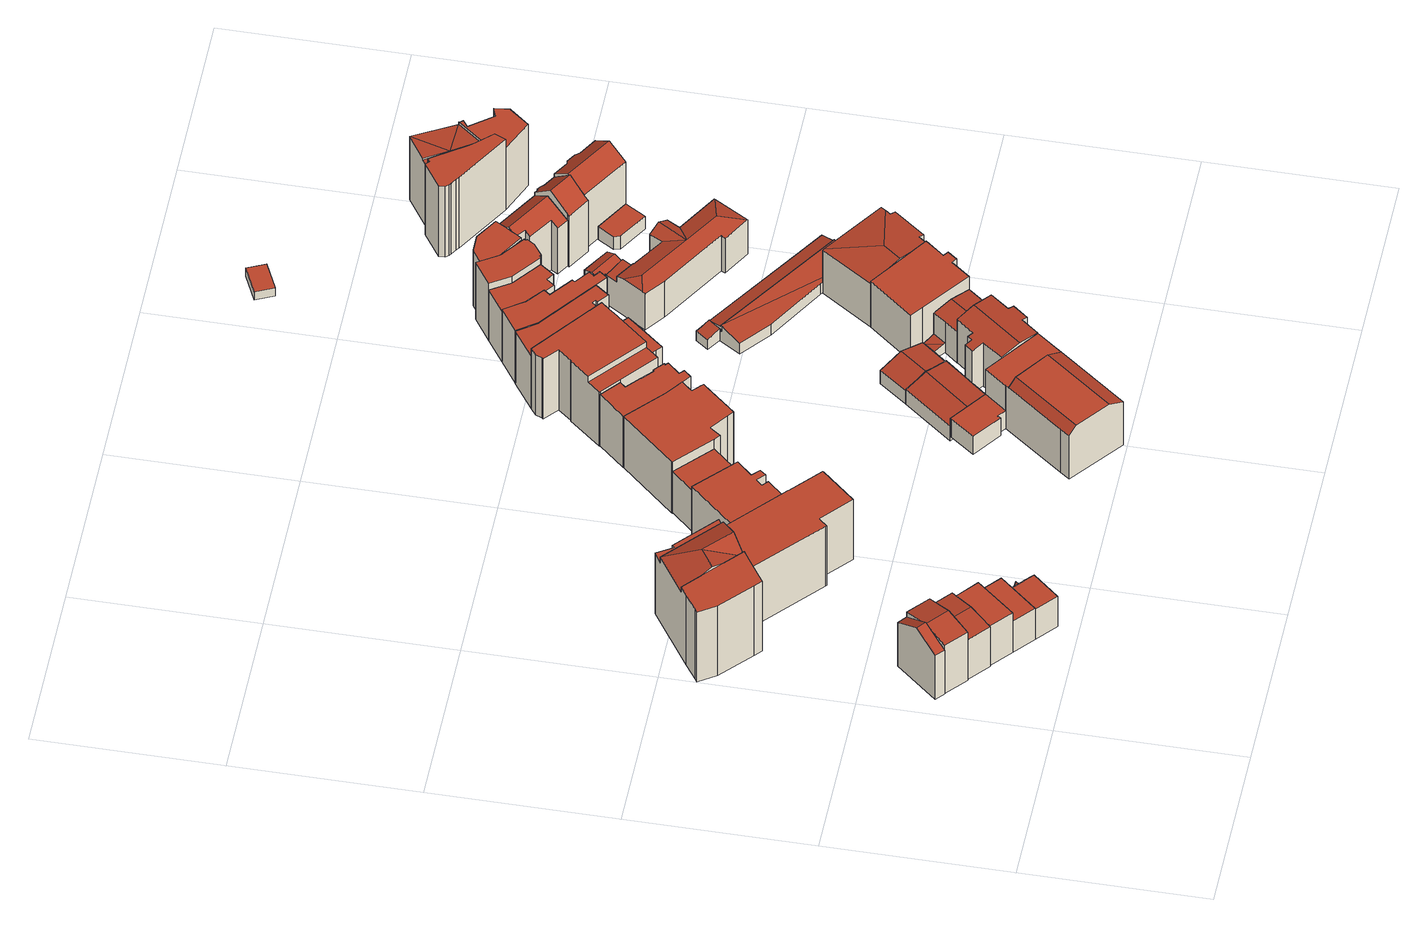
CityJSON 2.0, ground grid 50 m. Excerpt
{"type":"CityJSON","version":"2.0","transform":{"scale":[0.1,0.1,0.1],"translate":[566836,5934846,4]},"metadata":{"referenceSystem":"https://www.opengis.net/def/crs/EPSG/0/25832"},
"CityObjects":{
"building1":{"type":"Building","attributes":{"Gemeindeschluessel":"02000000","Geometrietyp2DReferenz":"3000","function":"51009_1610","roofType":"3100","measuredHeight":19.62},"geometry":[{"type":"MultiSurface","lod":"2","boundaries":[[[0,1,2,3]],[[1,4,5,2]],[[6,0,3,7]],[[8,5,4,9]],[[9,4,1,0,6]],[[7,3,2,5,8]],[[7,8,9,6]]],"semantics":{"surfaces":[{"type":"RoofSurface"},{"type":"WallSurface"},{"type":"GroundSurface"}],"values":[0,0,1,1,1,1,2]}}]},
"building2":{"type":"Building","attributes":{"Gemeindeschluessel":"02000000","Geometrietyp2DReferenz":"3000","function":"31001_1010","roofType":"3100","measuredHeight":18.87,"storeysAboveGround":4},"geometry":[{"type":"MultiSurface","lod":"2","boundaries":[[[10,11,12,13]],[[11,14,15,12]],[[16,10,13,17]],[[18,15,14,19]],[[19,14,11,10,16]],[[17,13,12,15,18]],[[17,18,19,16]]],"semantics":{"surfaces":[{"type":"RoofSurface"},{"type":"WallSurface"},{"type":"GroundSurface"}],"values":[0,0,1,1,1,1,2]}}]},
"building3":{"type":"Building","attributes":{"Gemeindeschluessel":"02000000","Geometrietyp2DReferenz":"3000","function":"31001_1010","roofType":"3100","measuredHeight":15.21,"storeysAboveGround":5},"geometry":[{"type":"MultiSurface","lod":"2","boundaries":[[[20,21,22,23]],[[21,24,25,26,22]],[[27,20,23,28]],[[29,26,25,30]],[[30,25,24,31]],[[31,24,21,20,27]],[[28,23,22,26,29]],[[28,29,30,31,27]]],"semantics":{"surfaces":[{"type":"RoofSurface"},{"type":"WallSurface"},{"type":"GroundSurface"}],"values":[0,0,1,1,1,1,1,2]}}]},
"building4":{"type":"Building","attributes":{"Gemeindeschluessel":"02000000","Geometrietyp2DReferenz":"3000","function":"31001_1010","roofType":"1000","measuredHeight":14.17,"storeysAboveGround":4},"geometry":[{"type":"MultiSurface","lod":"2","boundaries":[[[32,33,34,35]],[[36,37,38,39]],[[36,35,34,37]],[[37,34,33,38]],[[38,33,32,39]],[[39,32,35,36]]],"semantics":{"surfaces":[{"type":"RoofSurface"},{"type":"GroundSurface"},{"type":"WallSurface"}],"values":[0,1,2,2,2,2]}}]},
"building5":{"type":"Building","attributes":{"Gemeindeschluessel":"02000000","Geometrietyp2DReferenz":"3000","function":"31001_1010","roofType":"1000","measuredHeight":11.06,"storeysAboveGround":3},"geometry":[{"type":"MultiSurface","lod":"2","boundaries":[[[40,41,42,43]],[[44,39,38,45]],[[39,42,41,38]],[[38,41,40,45]],[[44,43,42,39]],[[44,45,40,43]]],"semantics":{"surfaces":[{"type":"RoofSurface"},{"type":"GroundSurface"},{"type":"WallSurface"}],"values":[0,1,2,2,2,2]}}]},
"building6":{"type":"Building","attributes":{"Gemeindeschluessel":"02000000","Geometrietyp2DReferenz":"3000","function":"31001_1010","roofType":"1000","measuredHeight":10.78,"storeysAboveGround":3},"geometry":[{"type":"MultiSurface","lod":"2","boundaries":[[[46,47,48,49]],[[50,51,47,46]],[[44,52,53,54]],[[55,44,54,56,57,58]],[[59,55,58,51,50,60]],[[58,57,48,47,51]],[[60,50,46,49,61]],[[57,56,62,61,49,48]],[[52,44,55,59]],[[62,56,54,53]],[[62,53,52,59,60,61]]],"semantics":{"surfaces":[{"type":"RoofSurface"},{"type":"WallSurface"},{"type":"GroundSurface"}],"values":[0,0,1,2,1,1,1,1,1,1,0]}}]},
"building7":{"type":"Building","attributes":{"Gemeindeschluessel":"02000000","Geometrietyp2DReferenz":"3000","function":"31001_2010","roofType":"1000","measuredHeight":25.67,"storeysAboveGround":7},"geometry":[{"type":"MultiSurface","lod":"2","boundaries":[[[63,64,65,66,67]],[[68,69,65,64]],[[65,70,71,66]],[[72,73,74,75,76,77]],[[69,70,65]],[[78,79,80,81,82,83]],[[84,85,86,87]],[[87,86,88,89]],[[90,91,92,93]],[[93,92,94,95]],[[95,94,85,84]],[[67,96,63]],[[68,97,69]],[[98,99,91,90]],[[100,76,75,101]],[[101,75,74,102]],[[82,73,72,83]],[[103,104,105,106]],[[107,81,80,108]],[[108,80,79,109]],[[110,111,112,113]],[[113,112,114,115]],[[115,114,116,117]],[[96,67,66,77,76,100,89,88]],[[98,90,93,95,84,87,89,100,101,102,107,108,109,118,110,113,115,117,119,103,106,120,121]],[[122,123,97,68,63,96,88,86,85,94,92,91,99]],[[124,116,114,112,111,125,126,127,128,105,104]],[[128,127,71,70,69,97,123]],[[116,124,119,117]],[[125,111,110,118]],[[118,109,79,78,126,125]],[[124,104,103,119]],[[107,102,74,73,82,81]],[[71,127,126,78,83,72,77,66]],[[63,68,64]],[[120,106,105,128,123]],[[123,122,121,120]]],"semantics":{"surfaces":[{"type":"RoofSurface"},{"type":"WallSurface"},{"type":"GroundSurface"}],"values":[0,0,0,0,0,0,1,1,1,1,1,1,1,1,1,1,1,1,1,1,1,1,1,1,2,0,0,1,1,1,1,1,1,1,1,1,1]}}]},
"building8":{"type":"Building","attributes":{"Gemeindeschluessel":"02000000","Geometrietyp2DReferenz":"3000","function":"31001_2010","roofType":"1000","measuredHeight":16.91,"storeysAboveGround":3},"geometry":[{"type":"MultiSurface","lod":"2","boundaries":[[[129,130,131,132,133,134,135,136,137,138,139,140]],[[141,142,143,144,145,146,147,148,149,150,151,152]],[[152,151,130,129]],[[151,150,131,130]],[[150,149,132,131]],[[149,148,133,132]],[[148,147,134,133]],[[147,146,135,134]],[[146,145,136,135]],[[145,144,137,136]],[[144,143,138,137]],[[143,142,139,138]],[[142,141,140,139]],[[141,152,129,140]]],"semantics":{"surfaces":[{"type":"GroundSurface"},{"type":"RoofSurface"},{"type":"WallSurface"}],"values":[0,1,2,2,2,2,2,2,2,2,2,2,2,2]}}]},
"building9":{"type":"Building","attributes":{"Gemeindeschluessel":"02000000","Geometrietyp2DReferenz":"3000","function":"31001_1010","roofType":"1000","measuredHeight":14.71,"storeysAboveGround":3},"geometry":[{"type":"MultiSurface","lod":"2","boundaries":[[[153,154,155,156]],[[157,158,159,160]],[[160,159,154,153]],[[159,158,155,154]],[[158,157,156,155]],[[157,160,153,156]]],"semantics":{"surfaces":[{"type":"GroundSurface"},{"type":"RoofSurface"},{"type":"WallSurface"}],"values":[0,1,2,2,2,2]}}]},
"building10":{"type":"Building","attributes":{"Gemeindeschluessel":"02000000","Geometrietyp2DReferenz":"3000","function":"31001_1010","roofType":"1000","measuredHeight":18.38,"storeysAboveGround":5},"geometry":[{"type":"MultiSurface","lod":"2","boundaries":[[[161,162,163,164,165,166,167,168,169,170,171,172,173,174,175,176,177]],[[178,179,180,181,182,183,184,185,186,187,188,189,190,191,192,193,194]],[[194,193,162,161]],[[193,192,163,162]],[[192,191,164,163]],[[191,190,165,164]],[[190,189,166,165]],[[189,188,167,166]],[[188,187,168,167]],[[187,186,169,168]],[[186,185,170,169]],[[185,184,171,170]],[[184,183,172,171]],[[183,182,173,172]],[[182,181,174,173]],[[181,180,175,174]],[[180,179,176,175]],[[179,178,177,176]],[[178,194,161,177]]],"semantics":{"surfaces":[{"type":"GroundSurface"},{"type":"RoofSurface"},{"type":"WallSurface"}],"values":[0,1,2,2,2,2,2,2,2,2,2,2,2,2,2,2,2,2,2]}}]},
"building11":{"type":"Building","attributes":{"Gemeindeschluessel":"02000000","Geometrietyp2DReferenz":"3000","function":"31001_1010","roofType":"1000","measuredHeight":17.73,"storeysAboveGround":5},"geometry":[{"type":"MultiSurface","lod":"2","boundaries":[[[195,196,197,198,199]],[[200,201,196,195]],[[202,203,204,205,206,207,208]],[[209,210,201,200]],[[211,212,213,214,215,216,217,218]],[[219,199,198,220]],[[221,208,207,222]],[[222,207,206,223]],[[224,203,202,225]],[[225,202,208,221]],[[204,216,215,205]],[[226,214,213,227]],[[227,213,212,228]],[[223,206,205,215,214,226]],[[229,219,220,230,224,225,221,222,223,226,227,228]],[[211,218,197,196,201,210]],[[219,229,209,200,195,199]],[[229,228,212,211,210,209]],[[224,230,217,216,204,203]],[[230,220,198,197,218,217]]],"semantics":{"surfaces":[{"type":"RoofSurface"},{"type":"WallSurface"},{"type":"GroundSurface"}],"values":[0,0,0,0,0,1,1,1,1,1,1,1,1,1,2,1,1,1,1,1]}}]},
"building12":{"type":"Building","attributes":{"Gemeindeschluessel":"02000000","Geometrietyp2DReferenz":"3000","function":"31001_1120","roofType":"1000","measuredHeight":18.35,"storeysAboveGround":3},"geometry":[{"type":"MultiSurface","lod":"2","boundaries":[[[231,232,233,234]],[[234,233,235,236]],[[237,238,239,240]],[[240,239,241,242]],[[242,241,243,244]],[[244,243,245,246]],[[246,245,247,248]],[[248,247,249,250]],[[250,249,251,252]],[[252,251,253,254]],[[254,253,255,256]],[[256,255,257,258]],[[258,257,259,260]],[[260,259,261,262]],[[262,261,263,264]],[[264,263,265,266]],[[266,265,232,231]],[[267,268,238,237]],[[268,267,236,235]],[[236,267,237,240,242,244,246,248,250,252,254,256,258,260,262,264,266,231,234]],[[235,233,232,265,263,261,259,257,255,253,251,249,247,245,243,241,239,238,268]]],"semantics":{"surfaces":[{"type":"WallSurface"},{"type":"GroundSurface"},{"type":"RoofSurface"}],"values":[0,0,0,0,0,0,0,0,0,0,0,0,0,0,0,0,0,0,0,1,2]}}]},
"building13":{"type":"Building","attributes":{"Gemeindeschluessel":"02000000","Geometrietyp2DReferenz":"3000","function":"31001_3060","roofType":"3100","measuredHeight":6.62,"storeysAboveGround":1},"geometry":[{"type":"MultiSurface","lod":"2","boundaries":[[[269,270,271,272]],[[272,271,273,274]],[[275,276,277,278,279]],[[275,279,280,269,272,274]],[[281,270,269,280,282]],[[276,275,274,273]],[[282,280,279,278]],[[276,273,271,270,281,277]],[[282,278,277,281]]],"semantics":{"surfaces":[{"type":"WallSurface"},{"type":"GroundSurface"},{"type":"RoofSurface"}],"values":[0,0,0,1,0,0,0,2,2]}}]},
"building14":{"type":"Building","attributes":{"Gemeindeschluessel":"02000000","Geometrietyp2DReferenz":"3000","function":"31001_3060","roofType":"3100","measuredHeight":16.32,"storeysAboveGround":3},"geometry":[{"type":"MultiSurface","lod":"2","boundaries":[[[283,284,285,286]],[[286,285,287,288]],[[288,287,289,290]],[[291,292,293,294]],[[294,293,295,226]],[[296,297,298,299]],[[299,298,300,301]],[[302,303,304,305]],[[291,294,226,306,307,302,305,283,286,288,290,296,299,301]],[[308,289,287,285,284,304,303,309,310,311]],[[292,291,301,300]],[[309,303,302,307]],[[296,290,289,308,297]],[[304,284,283,305]],[[306,226,295,311,310]],[[310,309,307,306]],[[292,300,298,297,308,311,295,293]]],"semantics":{"surfaces":[{"type":"WallSurface"},{"type":"GroundSurface"},{"type":"RoofSurface"}],"values":[0,0,0,0,0,0,0,0,1,2,0,0,0,0,0,0,2]}}]},
"building15":{"type":"Building","attributes":{"Gemeindeschluessel":"02000000","Geometrietyp2DReferenz":"3000","function":"31001_2010","roofType":"3100","measuredHeight":6.73,"storeysAboveGround":1},"geometry":[{"type":"MultiSurface","lod":"2","boundaries":[[[312,313,314,269]],[[315,316,317,318,319]],[[312,269,280,317,316]],[[280,269,314,320,321]],[[313,312,316,315]],[[318,317,280,321]],[[313,315,319,320,314]],[[318,321,320,319]]],"semantics":{"surfaces":[{"type":"WallSurface"},{"type":"GroundSurface"},{"type":"RoofSurface"}],"values":[0,0,1,0,0,0,2,2]}}]},
"building16":{"type":"Building","attributes":{"Gemeindeschluessel":"02000000","Geometrietyp2DReferenz":"3000","function":"31001_1010","roofType":"1000","measuredHeight":21.44,"storeysAboveGround":5},"geometry":[{"type":"MultiSurface","lod":"2","boundaries":[[[322,323,324,325,326,327]],[[328,327,326,329]],[[330,322,327,328]],[[331,332,333,334]],[[334,333,335,336]],[[324,337,338,325]],[[339,340,341,342]],[[343,344,345,346]],[[346,345,347,348]],[[348,347,349,350]],[[351,352,353,354]],[[355,356,357,358]],[[359,360,361,362]],[[362,361,363,364]],[[364,363,365,366]],[[341,340,357,356,353,352,335,333,332,338,337,367,368]],[[359,362,364,366,330,328,329,331,334,336,351,354,355,358,339,342,369,343,346,348,350]],[[355,354,353,356]],[[360,359,350,349]],[[339,358,357,340]],[[343,369,368,367,370,344]],[[369,342,341,368]],[[351,336,335,352]],[[330,366,365,371,323,322]],[[370,367,337,324,323,371]],[[331,329,326,325,338,332]],[[370,371,365,363,361,360,349,347,345,344]]],"semantics":{"surfaces":[{"type":"RoofSurface"},{"type":"WallSurface"},{"type":"GroundSurface"}],"values":[0,1,1,1,1,1,1,1,1,1,1,1,1,1,1,0,2,1,1,1,1,1,1,1,1,1,0]}}]},
"building17":{"type":"Building","attributes":{"Gemeindeschluessel":"02000000","Geometrietyp2DReferenz":"3000","function":"31001_1120","roofType":"3100","measuredHeight":11.75,"storeysAboveGround":4},"geometry":[{"type":"MultiSurface","lod":"2","boundaries":[[[372,373,374]],[[372,375,376,373]],[[377,374,373,378]],[[375,379,380,376]],[[381,382,383,377,378,384]],[[385,386,380,379,387]],[[377,383,379,375,372,374]],[[387,379,383,382]],[[385,387,382,381,388]],[[384,378,373,376,380,386,389]],[[388,381,384,389]],[[388,389,386,385]]],"semantics":{"surfaces":[{"type":"RoofSurface"},{"type":"WallSurface"},{"type":"GroundSurface"}],"values":[0,0,1,1,2,0,1,1,1,1,1,0]}}]},
"building18":{"type":"Building","attributes":{"Gemeindeschluessel":"02000000","Geometrietyp2DReferenz":"3000","function":"31001_1120","roofType":"1000","measuredHeight":18.69,"storeysAboveGround":5},"geometry":[{"type":"MultiSurface","lod":"2","boundaries":[[[342,390,391,339]],[[339,391,392,358]],[[393,394,395,396]],[[397,398,399,400]],[[400,399,401,402]],[[402,401,403,404]],[[405,403,401,399,398,395,394,392,391,390]],[[406,342,339,358,393,396,397,400,402,404]],[[406,404,403,405]],[[397,396,395,398]],[[342,406,405,390]],[[393,358,392,394]]],"semantics":{"surfaces":[{"type":"WallSurface"},{"type":"RoofSurface"},{"type":"GroundSurface"}],"values":[0,0,0,0,0,0,1,2,0,0,0,0]}}]},
"building19":{"type":"Building","attributes":{"Gemeindeschluessel":"02000000","Geometrietyp2DReferenz":"3000","function":"31001_1010","roofType":"1000","measuredHeight":16.28,"storeysAboveGround":4},"geometry":[{"type":"MultiSurface","lod":"2","boundaries":[[[407,408,409,410]],[[410,409,411,412]],[[412,411,413,414]],[[414,413,415,416]],[[416,415,417,418]],[[417,415,413,411,409,408,419,420,421]],[[407,410,412,414,416,418,422,423,424]],[[422,418,417,421]],[[407,424,419,408]],[[424,423,420,419]],[[423,422,421,420]]],"semantics":{"surfaces":[{"type":"WallSurface"},{"type":"RoofSurface"},{"type":"GroundSurface"}],"values":[0,0,0,0,0,1,2,0,0,0,0]}}]},
"building20":{"type":"Building","attributes":{"Gemeindeschluessel":"02000000","Geometrietyp2DReferenz":"3000","function":"31001_1120","roofType":"1000","measuredHeight":18.72,"storeysAboveGround":5},"geometry":[{"type":"MultiSurface","lod":"2","boundaries":[[[425,426,427,428]],[[428,427,429,430]],[[431,432,433,434]],[[435,436,437,438]],[[438,437,439,440]],[[440,439,441,442]],[[429,427,426,443,444,441,439,437,436,445,433,432]],[[431,434,446,435,438,440,442,447,448,425,428,430]],[[446,434,433,445]],[[435,446,445,436]],[[431,430,429,432]],[[425,448,443,426]],[[448,447,444,443]],[[447,442,441,444]]],"semantics":{"surfaces":[{"type":"WallSurface"},{"type":"RoofSurface"},{"type":"GroundSurface"}],"values":[0,0,0,0,0,0,1,2,0,0,0,0,0,0]}}]},
"building21":{"type":"Building","attributes":{"Gemeindeschluessel":"02000000","Geometrietyp2DReferenz":"3000","function":"31001_1120","roofType":"1000","measuredHeight":18,"storeysAboveGround":4},"geometry":[{"type":"MultiSurface","lod":"2","boundaries":[[[449,450,451,452,453,454,455,456,457]],[[446,458,459,460,461,462,463,438,435]],[[446,457,456,458]],[[458,456,455,459]],[[459,455,454,460]],[[460,454,453,461]],[[461,453,452,462]],[[462,452,451,463]],[[463,451,450,438]],[[438,450,449,435]],[[435,449,457,446]]],"semantics":{"surfaces":[{"type":"RoofSurface"},{"type":"GroundSurface"},{"type":"WallSurface"}],"values":[0,1,2,2,2,2,2,2,2,2,2]}}]},
"building22":{"type":"Building","attributes":{"Gemeindeschluessel":"02000000","Geometrietyp2DReferenz":"3000","function":"31001_2100","roofType":"2100","measuredHeight":5.53,"storeysAboveGround":1},"geometry":[{"type":"MultiSurface","lod":"2","boundaries":[[[464,465,466,467,468,469]],[[470,471,472,473,474,475,476,477]],[[478,479,480,481,472,482]],[[464,483,484,465]],[[485,469,468,486]],[[486,468,467,487]],[[488,477,476,489]],[[489,476,475,490]],[[490,475,474,491]],[[481,473,472]],[[492,470,477,488]],[[493,480,479,494]],[[482,465,484,478]],[[495,485,486,487,492,488,489,490,491,493,494]],[[492,487,467,466,496,497,471,470]],[[485,495,483,464,469]],[[495,494,479,478,484,483]],[[493,491,474,473,481,480]],[[466,465,482,472,471,497,496]]],"semantics":{"surfaces":[{"type":"RoofSurface"},{"type":"WallSurface"},{"type":"GroundSurface"}],"values":[0,0,0,0,1,1,1,1,1,1,1,1,1,2,1,1,1,1,1]}}]},
"building23":{"type":"Building","attributes":{"Gemeindeschluessel":"02000000","Geometrietyp2DReferenz":"3000","function":"31001_2010","roofType":"1000","measuredHeight":20.35,"storeysAboveGround":6},"geometry":[{"type":"MultiSurface","lod":"2","boundaries":[[[498,499,500,501,502,503,504,505,506,507,508,509]],[[510,511,512,513,514,515,516,517,460,459,458,518]],[[458,499,498,518]],[[510,509,508,511]],[[511,508,507,512]],[[512,507,506,513]],[[513,506,505,514]],[[514,505,504,515]],[[515,504,503,516]],[[516,503,502,517]],[[517,502,501,460]],[[460,501,500,459]],[[459,500,499,458]],[[510,518,498,509]]],"semantics":{"surfaces":[{"type":"RoofSurface"},{"type":"GroundSurface"},{"type":"WallSurface"}],"values":[0,1,2,2,2,2,2,2,2,2,2,2,2,2]}}]},
"building24":{"type":"Building","attributes":{"Gemeindeschluessel":"02000000","Geometrietyp2DReferenz":"3000","function":"31001_1010","roofType":"3200","measuredHeight":16.96,"storeysAboveGround":4},"geometry":[{"type":"MultiSurface","lod":"2","boundaries":[[[519,520,521,522,523,524,525,526,527]],[[528,526,525,529]],[[530,524,523,531]],[[531,523,522,532]],[[532,522,521,533]],[[533,521,520,534]],[[534,520,519,535]],[[530,531,532,533,534,535,536,537,538]],[[528,529,538,537,539]],[[530,538,529,525,524]],[[536,535,519,527,540]],[[539,537,536,540]],[[539,540,527,526,528]]],"semantics":{"surfaces":[{"type":"RoofSurface"},{"type":"WallSurface"},{"type":"GroundSurface"}],"values":[0,0,1,1,1,1,1,2,1,1,1,1,0]}}]},
"building25":{"type":"Building","attributes":{"Gemeindeschluessel":"02000000","Geometrietyp2DReferenz":"3000","function":"31001_1010","roofType":"3100","measuredHeight":14.2,"storeysAboveGround":3},"geometry":[{"type":"MultiSurface","lod":"2","boundaries":[[[541,542,543]],[[544,545,546,547]],[[548,549,550,551,552,553]],[[552,554,555,556,553]],[[557,558,559,560]],[[547,561,562,544]],[[550,546,545,551]],[[563,549,548,564]],[[565,556,555,566]],[[566,555,554,567]],[[568,569,570,571]],[[572,570,569,557,560,573,541,543,574]],[[567,554,552,551,545,544,562,575,576]],[[571,570,572,577]],[[578,574,543,542,561,547,546,550,549,563]],[[579,568,571,577,578,563,564,565,566,567,576,580,581,582,583,584]],[[575,562,561,542,541,573,585,586]],[[587,588,585,573]],[[589,587,573,590]],[[591,590,573,560,559]],[[575,586,580,576]],[[565,564,548,553,556]],[[585,588,581,580,586]],[[589,590,583,582]],[[591,584,583,590]],[[588,587,589,582,581]],[[591,559,558,579,584]],[[568,579,558,557,569]],[[578,577,572,574]]],"semantics":{"surfaces":[{"type":"RoofSurface"},{"type":"WallSurface"},{"type":"GroundSurface"}],"values":[0,0,0,0,0,1,1,1,1,1,1,0,1,1,1,2,0,0,0,0,1,1,1,1,1,1,1,1,1]}}]},
"building26":{"type":"Building","attributes":{"Gemeindeschluessel":"02000000","Geometrietyp2DReferenz":"3000","function":"31001_1010","roofType":"3100","measuredHeight":20.53,"storeysAboveGround":4},"geometry":[{"type":"MultiSurface","lod":"2","boundaries":[[[592,593,594,595,596,597,598,599,600]],[[601,602,603,604,605]],[[606,607,603,602]],[[608,609,610,592,611]],[[612,596,595,613]],[[613,595,594,614]],[[610,593,592]],[[600,599,615]],[[604,598,597,605]],[[616,607,606,617]],[[618,619,620,621]],[[621,620,622,623]],[[624,625,626,627]],[[627,626,628,629]],[[624,627,629,618,621,623,616,617,630,612,613,614,631]],[[616,623,622,615,599,598,604,603,607]],[[625,624,631,609,608]],[[619,618,629,628]],[[592,600,611]],[[630,617,606,602,601]],[[612,630,601,605,597,596]],[[631,614,594,593,610,609]],[[619,628,626,625,608,611,600,615,622,620]]],"semantics":{"surfaces":[{"type":"RoofSurface"},{"type":"WallSurface"},{"type":"GroundSurface"}],"values":[0,0,0,0,1,1,1,1,1,1,1,1,1,1,2,1,1,1,1,1,1,1,0]}}]},
"building27":{"type":"Building","attributes":{"Gemeindeschluessel":"02000000","Geometrietyp2DReferenz":"3000","function":"31001_2080","roofType":"1000","measuredHeight":2.94,"storeysAboveGround":1},"geometry":[{"type":"MultiSurface","lod":"2","boundaries":[[[632,633,634,635]],[[636,637,638,639]],[[636,635,634,637]],[[637,634,633,638]],[[638,633,632,639]],[[639,632,635,636]]],"semantics":{"surfaces":[{"type":"RoofSurface"},{"type":"GroundSurface"},{"type":"WallSurface"}],"values":[0,1,2,2,2,2]}}]},
"building28":{"type":"Building","attributes":{"Gemeindeschluessel":"02000000","Geometrietyp2DReferenz":"3000","function":"31001_1010","roofType":"3100","measuredHeight":23.3,"storeysAboveGround":6},"geometry":[{"type":"MultiSurface","lod":"2","boundaries":[[[640,641,642,643,644,645]],[[642,646,647,648,649,650,651,643]],[[652,645,644,624]],[[653,641,640,654]],[[654,640,645,652]],[[631,651,650,655]],[[655,650,649,656]],[[656,649,648,657]],[[657,648,647,658]],[[658,647,646,659]],[[659,646,642,641,653]],[[624,644,643,651,631]],[[624,631,655,656,657,658,659,653,654,652]]],"semantics":{"surfaces":[{"type":"RoofSurface"},{"type":"WallSurface"},{"type":"GroundSurface"}],"values":[0,0,1,1,1,1,1,1,1,1,1,1,2]}}]},
"building29":{"type":"Building","attributes":{"Gemeindeschluessel":"02000000","Geometrietyp2DReferenz":"3000","function":"31001_2100","roofType":"1000","measuredHeight":4.58,"storeysAboveGround":1},"geometry":[{"type":"MultiSurface","lod":"2","boundaries":[[[660,661,662,663,664]],[[665,666,667,668,669]],[[665,664,663,666]],[[666,663,662,667]],[[667,662,661,668]],[[668,661,660,669]],[[669,660,664,665]]],"semantics":{"surfaces":[{"type":"RoofSurface"},{"type":"GroundSurface"},{"type":"WallSurface"}],"values":[0,1,2,2,2,2,2]}}]},
"building30":{"type":"Building","attributes":{"Gemeindeschluessel":"02000000","Geometrietyp2DReferenz":"3000","function":"31001_1120","roofType":"3100","measuredHeight":23.25,"storeysAboveGround":5},"geometry":[{"type":"MultiSurface","lod":"2","boundaries":[[[670,671,672,673]],[[671,674,675,676,677,678,679,672]],[[659,679,678,680]],[[680,678,677,681]],[[681,677,676,682]],[[682,676,675,683]],[[683,675,674,684]],[[685,670,673,653]],[[684,674,671,670,685]],[[653,673,672,679,659]],[[653,659,680,681,682,683,684,685]]],"semantics":{"surfaces":[{"type":"RoofSurface"},{"type":"WallSurface"},{"type":"GroundSurface"}],"values":[0,0,1,1,1,1,1,1,1,1,2]}}]},
"building31":{"type":"Building","attributes":{"Gemeindeschluessel":"02000000","Geometrietyp2DReferenz":"3000","function":"31001_1120","roofType":"1000","measuredHeight":25.28,"storeysAboveGround":6},"geometry":[{"type":"MultiSurface","lod":"2","boundaries":[[[686,687,688,689,690,691,692,693,694,695,696,697,698]],[[699,700,701,702,703,704,705,706,707,708,709,710,711]],[[699,698,697,700]],[[700,697,696,701]],[[701,696,695,702]],[[702,695,694,703]],[[703,694,693,704]],[[704,693,692,705]],[[705,692,691,706]],[[706,691,690,707]],[[707,690,689,708]],[[708,689,688,709]],[[709,688,687,710]],[[710,687,686,711]],[[711,686,698,699]]],"semantics":{"surfaces":[{"type":"RoofSurface"},{"type":"GroundSurface"},{"type":"WallSurface"}],"values":[0,1,2,2,2,2,2,2,2,2,2,2,2,2,2]}}]},
"building32":{"type":"Building","attributes":{"Gemeindeschluessel":"02000000","Geometrietyp2DReferenz":"3000","function":"31001_1120","roofType":"1000","measuredHeight":22.59,"storeysAboveGround":6},"geometry":[{"type":"MultiSurface","lod":"2","boundaries":[[[712,713,714,715,716,717,718]],[[716,719,720]],[[719,716,721]],[[722,723,724,721,716]],[[716,715,722]],[[725,714,713,704]],[[704,713,712,703]],[[703,712,718,702]],[[716,720,717]],[[723,726,727,724]],[[728,729,730,731]],[[731,730,732,733]],[[734,735,736,737]],[[737,736,738,739]],[[740,719,721,724,727,729,728]],[[706,705,741,725,704,703,702,740,728,731,733,742,743,734,737,739]],[[738,736,735,744,745,732,730,729,727,726,746,747,748]],[[725,741,746,726,723,722,715,714]],[[748,747,705,706]],[[738,748,706,739]],[[744,735,734,743]],[[745,744,743,742]],[[732,745,742,733]],[[747,746,741,705]],[[740,702,718,717,720,719]]],"semantics":{"surfaces":[{"type":"RoofSurface"},{"type":"WallSurface"},{"type":"GroundSurface"}],"values":[0,0,0,0,1,1,1,1,1,1,1,1,1,1,1,2,0,1,1,1,1,1,1,1,1]}}]}
},
"vertices":[
[64,287,171],[113,344,211],[90,363,211],[42,307,172],[161,401,171],[138,420,171],[64,287,15],[42,307,15],[138,420,15],[161,401,15],
[119,239,189],[168,297,206],[112,344,206],[64,287,189],[216,354,189],[161,401,189],[119,239,17],[64,287,17],[161,401,17],[216,354,17],
[173,192,163],[222,250,173],[168,297,173],[119,239,163],[260,295,165],[271,307,163],[216,354,163],[173,192,21],[119,239,21],[216,354,21],[271,307,21],[260,295,21],
[228,146,166],[315,249,166],[260,295,166],[173,192,166],[173,192,24],[260,295,24],[315,249,24],[228,146,24],
[370,201,135],[315,249,135],[228,146,135],[282,99,135],[282,99,24],[370,201,24],
[387,134,77],[421,174,77],[409,184,41],[375,145,41],[399,124,41],[433,163,41],[282,99,132],[344,171,132],[344,171,24],[337,52,24],[375,144,24],[409,184,24],[433,163,24],[337,52,132],[399,124,132],[375,145,132],[375,144,132],
[131,913,254],[155,892,262],[209,929,262],[189,1031,236],[81,957,236],[179,871,254],[230,826,236],[284,863,262],[337,899,236],[337,899,215],[359,914,220],[249,1012,220],[244,1006,219],[215,1048,221],[189,1031,215],[491,763,150],[509,783,150],[391,889,150],[390,887,150],[359,914,150],[337,899,150],[1,903,5],[1,903,254],[10,909,254],[10,909,5],[54,939,254],[54,939,5],[136,763,5],[136,763,254],[117,779,254],[117,779,5],[33,856,254],[33,856,5],[81,957,254],[230,826,254],[137,763,5],[137,763,254],[215,1048,5],[244,1006,5],[249,1012,5],[388,647,5],[388,647,219],[386,649,219],[386,649,5],[390,887,5],[391,889,5],[509,783,5],[571,691,5],[571,691,219],[570,689,219],[570,689,5],[490,599,219],[490,599,5],[489,598,219],[489,598,5],[491,762,5],[408,669,5],[205,809,5],[153,774,5],[153,774,254],[205,809,254],[408,669,219],[491,762,219],[491,763,219],[337,899,219],[205,809,219],
[566,871,7],[587,852,7],[574,836,7],[552,856,7],[536,839,7],[552,825,7],[512,781,7],[509,783,7],[391,889,7],[500,1009,7],[596,921,7],[605,913,7],[605,913,176],[596,921,176],[500,1009,176],[391,889,176],[509,783,176],[512,781,176],[552,825,176],[536,839,176],[552,856,176],[574,836,176],[587,852,176],[566,871,176],
[650,980,17],[596,921,17],[500,1009,17],[554,1068,17],[554,1068,164],[500,1009,164],[596,921,164],[650,980,164],
[813,1020,13],[767,967,13],[752,951,13],[736,963,13],[688,998,13],[666,968,13],[650,980,13],[554,1068,13],[556,1070,13],[686,1215,13],[688,1216,13],[784,1130,13],[816,1106,13],[831,1096,13],[805,1067,13],[827,1047,13],[833,1042,13],[833,1042,197],[827,1047,197],[805,1067,197],[831,1096,197],[816,1106,197],[784,1130,197],[688,1216,197],[686,1215,197],[556,1070,197],[554,1068,197],[650,980,197],[666,968,197],[688,998,197],[736,963,197],[752,951,197],[767,967,197],[813,1020,197],
[864,104,197],[1001,283,197],[981,297,177],[863,143,176],[845,119,176],[949,37,199],[1089,219,199],[961,314,86],[966,322,86],[987,306,86],[1034,366,86],[935,437,86],[932,432,86],[884,369,86],[986,8,176],[1127,192,176],[1127,192,175],[1147,218,175],[1177,257,175],[1180,261,175],[1034,366,175],[987,306,175],[988,306,175],[981,297,175],[845,119,22],[863,143,22],[884,369,22],[932,432,22],[935,437,22],[966,322,22],[961,314,22],[1180,261,22],[1177,257,22],[1147,218,22],[986,8,22],[988,306,22],
[688,1216,11],[688,1216,195],[689,1218,195],[689,1218,11],[752,1288,195],[752,1288,11],[803,1247,11],[803,1247,195],[790,1232,195],[790,1232,11],[828,1199,195],[828,1199,11],[827,1198,195],[827,1198,11],[858,1171,195],[858,1171,11],[861,1175,195],[861,1175,11],[887,1152,195],[887,1152,11],[884,1148,195],[884,1148,11],[891,1142,195],[891,1142,11],[861,1109,195],[861,1109,11],[873,1098,195],[873,1098,11],[855,1079,195],[855,1079,11],[831,1096,195],[831,1096,11],[816,1106,195],[816,1106,11],[784,1130,195],[784,1130,11],[753,1289,11],[753,1289,195],
[1156,489,5],[1156,489,58],[1110,432,58],[1110,432,5],[1092,411,58],[1092,411,5],[1048,356,5],[1048,356,58],[991,397,71],[935,437,58],[935,437,5],[1040,569,5],[1098,528,71],[1040,569,58],
[1127,419,22],[1127,419,175],[1137,431,175],[1137,431,22],[1150,420,177],[1150,420,22],[1189,467,177],[1189,467,22],[1230,297,22],[1230,297,175],[1217,308,177],[1217,308,22],[1180,261,177],[1288,399,22],[1288,399,177],[1249,349,177],[1249,349,22],[1262,338,175],[1262,338,22],[1092,411,22],[1092,411,172],[1110,432,172],[1110,432,22],[1079,334,22],[1121,388,22],[1238,434,185],[1121,388,177],[1079,334,177],[1130,297,185],
[1188,528,5],[1188,528,52],[1156,489,53],[1213,559,52],[1213,559,5],[1099,645,5],[1099,645,52],[1156,602,72],[1098,529,72],[1040,569,52],
[803,1247,203],[897,1170,203],[926,1204,203],[782,1324,203],[754,1291,203],[753,1289,203],[753,1289,9],[754,1291,9],[803,1247,9],[826,1377,9],[826,1377,223],[827,1376,223],[827,1376,9],[858,1413,223],[858,1413,9],[926,1204,223],[782,1324,223],[1008,1362,9],[1008,1362,223],[1039,1339,223],[1039,1339,9],[1034,1285,9],[1034,1285,172],[1049,1273,172],[1049,1273,9],[1030,1250,172],[1030,1250,9],[985,1196,172],[985,1196,9],[820,1445,9],[820,1445,223],[823,1449,223],[823,1449,9],[830,1466,9],[830,1466,223],[850,1481,223],[850,1481,9],[965,1171,9],[965,1171,172],[949,1184,172],[949,1184,9],[926,1204,172],[926,1204,9],[897,1169,172],[897,1169,9],[1011,1304,223],[1011,1305,223],[1011,1305,9],[1011,1304,172],[897,1170,172],
[1216,505,54],[1213,559,45],[1188,528,45],[1218,503,55],[1244,536,55],[1188,528,21],[1213,559,21],[1218,503,131],[1244,536,131],[1288,399,21],[1189,467,21],[1218,503,21],[1340,465,21],[1239,433,139],[1292,501,139],[1189,467,131],[1288,399,131],[1340,465,131],
[1039,1339,196],[1008,1362,196],[850,1481,196],[928,1536,9],[928,1536,196],[966,1484,196],[966,1484,9],[1121,1368,9],[1121,1368,196],[1093,1331,196],[1093,1331,9],[1064,1353,196],[1064,1353,9],[1069,1359,196],[1069,1359,9],[1059,1366,196],[1059,1366,9],
[1400,542,14],[1400,542,177],[1413,532,177],[1413,532,14],[1393,506,177],[1393,506,14],[1379,515,177],[1379,515,14],[1340,465,177],[1340,465,14],[1213,559,177],[1213,559,14],[1440,593,177],[1278,703,177],[1181,583,177],[1181,583,14],[1278,703,14],[1440,593,14],
[1150,1379,10],[1150,1379,198],[1167,1367,198],[1167,1367,10],[1151,1346,198],[1151,1346,10],[966,1484,10],[966,1484,198],[928,1536,198],[928,1536,10],[1031,1529,10],[1031,1529,198],[1079,1492,198],[1079,1492,10],[1066,1475,198],[1066,1475,10],[1126,1429,198],[1126,1429,10],[1160,1393,198],[1121,1422,198],[994,1582,198],[994,1582,10],[1121,1422,10],[1160,1393,10],
[1031,1529,190],[1079,1492,190],[1107,1471,190],[1124,1494,190],[1143,1480,190],[1171,1518,190],[1095,1576,190],[1061,1628,190],[994,1582,190],[1061,1628,10],[1095,1576,10],[1171,1518,10],[1143,1480,10],[1124,1494,10],[1107,1471,10],
[1420,810,52],[1163,1060,68],[1161,1057,67],[1126,1005,52],[1206,941,50],[1365,847,52],[1164,1063,53],[1163,1060,53],[1184,1087,53],[1190,1095,53],[1177,1104,51],[1168,1109,49],[1152,1120,47],[1128,1087,47],[1506,838,64],[1533,874,50],[1479,909,50],[1190,1095,50],[1163,1060,64],[1462,781,52],[1506,838,68],[1365,847,13],[1206,941,13],[1126,1005,13],[1128,1087,13],[1152,1120,13],[1168,1109,13],[1177,1104,13],[1164,1063,13],[1479,909,13],[1533,874,13],[1462,781,13],[1161,1057,47],[1163,1060,47],
[1127,1674,213],[1061,1628,213],[1095,1576,213],[1171,1518,213],[1175,1517,213],[1178,1521,213],[1182,1519,213],[1215,1542,213],[1228,1562,213],[1225,1567,213],[1228,1570,213],[1164,1617,213],[1164,1617,10],[1228,1570,10],[1225,1567,10],[1228,1562,10],[1215,1542,10],[1182,1519,10],[1178,1521,10],[1175,1517,10],[1127,1674,10],
[1440,593,170],[1441,592,169],[1458,614,169],[1470,604,167],[1535,689,167],[1523,699,169],[1534,713,169],[1401,692,182],[1364,644,182],[1377,839,167],[1544,726,167],[1523,699,13],[1535,689,13],[1470,604,13],[1458,614,13],[1441,592,13],[1440,593,13],[1278,703,13],[1372,842,13],[1544,726,13],[1372,842,166],[1278,703,168],
[1223,1272,145],[1213,1315,134],[1180,1262,134],[1278,1304,116],[1297,1334,116],[1244,1366,107],[1226,1336,107],[1227,1382,108],[1247,1369,108],[1244,1366,106],[1297,1334,106],[1311,1357,117],[1238,1400,117],[1324,1378,107],[1296,1396,106],[1251,1422,107],[1477,1052,127],[1479,1051,126],[1533,1144,126],[1459,1126,145],[1226,1336,126],[1278,1304,126],[1247,1369,3],[1227,1382,3],[1251,1422,3],[1296,1396,3],[1324,1378,3],[1404,1095,3],[1404,1095,126],[1410,1106,130],[1410,1106,3],[1228,1214,129],[1365,1184,145],[1175,1254,131],[1276,1302,127],[1276,1302,3],[1228,1214,3],[1175,1254,3],[1479,1051,3],[1364,1247,3],[1384,1282,3],[1441,1248,3],[1421,1213,3],[1535,1147,3],[1365,1248,126],[1364,1247,127],[1413,1265,145],[1384,1282,126],[1441,1248,126],[1421,1213,126],[1535,1147,125],
[1267,1626,206],[1282,1652,206],[1222,1689,206],[1174,1689,206],[1134,1662,206],[1158,1627,206],[1237,1579,206],[1245,1590,206],[1253,1605,206],[1164,1617,199],[1203,1589,198],[1236,1579,200],[1237,1579,200],[1158,1627,200],[1228,1570,198],[1229,1569,198],[1385,1540,213],[1407,1577,186],[1282,1652,186],[1260,1615,213],[1134,1662,8],[1174,1689,8],[1222,1689,8],[1245,1590,195],[1229,1569,8],[1228,1570,8],[1263,1563,8],[1263,1563,186],[1273,1576,197],[1273,1576,8],[1248,1595,198],[1248,1595,8],[1351,1483,8],[1351,1483,172],[1319,1503,172],[1319,1503,8],[1330,1521,185],[1330,1521,8],[1164,1617,8],[1407,1577,8],
[1112,2178,40],[1189,2215,40],[1166,2264,40],[1089,2228,40],[1089,2228,11],[1166,2264,11],[1189,2215,11],[1112,2178,11],
[1410,1442,190],[1415,1452,199],[1441,1494,241],[1379,1531,241],[1351,1483,194],[1348,1479,190],[1468,1539,197],[1436,1558,197],[1437,1567,190],[1427,1574,190],[1417,1570,196],[1407,1577,196],[1348,1479,8],[1415,1452,8],[1410,1442,8],[1417,1570,8],[1427,1574,8],[1437,1567,8],[1436,1558,8],[1468,1539,8],
[1435,1365,52],[1514,1318,52],[1547,1373,52],[1457,1426,52],[1430,1381,52],[1430,1381,6],[1457,1426,6],[1547,1373,6],[1514,1318,6],[1435,1365,6],
[1547,1373,203],[1575,1420,240],[1444,1499,240],[1415,1452,203],[1599,1460,209],[1551,1489,209],[1547,1502,203],[1522,1517,203],[1509,1514,209],[1468,1539,208],[1509,1514,8],[1522,1517,8],[1547,1502,8],[1551,1489,8],[1599,1460,8],[1547,1373,8],
[1324,1788,262],[1331,1779,262],[1337,1775,262],[1353,1766,262],[1362,1760,262],[1512,1670,262],[1526,1701,262],[1488,1741,262],[1474,1757,262],[1410,1849,262],[1402,1842,262],[1392,1851,262],[1323,1804,262],[1323,1804,9],[1392,1851,9],[1402,1842,9],[1410,1849,9],[1474,1757,9],[1488,1741,9],[1526,1701,9],[1512,1670,9],[1362,1760,9],[1353,1766,9],[1337,1775,9],[1331,1779,9],[1324,1788,9],
[1474,1757,229],[1488,1741,229],[1504,1758,229],[1525,1737,229],[1478,1806,229],[1435,1866,229],[1410,1849,229],[1504,1912,235],[1435,1866,235],[1580,1803,221],[1525,1737,221],[1528,1735,221],[1580,1802,221],[1504,1758,9],[1528,1735,229],[1580,1802,229],[1584,1796,9],[1584,1796,229],[1588,1792,229],[1588,1792,9],[1569,1778,229],[1569,1778,9],[1648,1685,9],[1648,1685,229],[1645,1682,229],[1645,1682,9],[1605,1631,229],[1605,1631,9],[1504,1912,9],[1537,1727,9],[1618,1715,9],[1643,1725,9],[1643,1725,229],[1618,1715,229],[1537,1727,229],[1526,1701,229],[1512,1670,229]
]}
